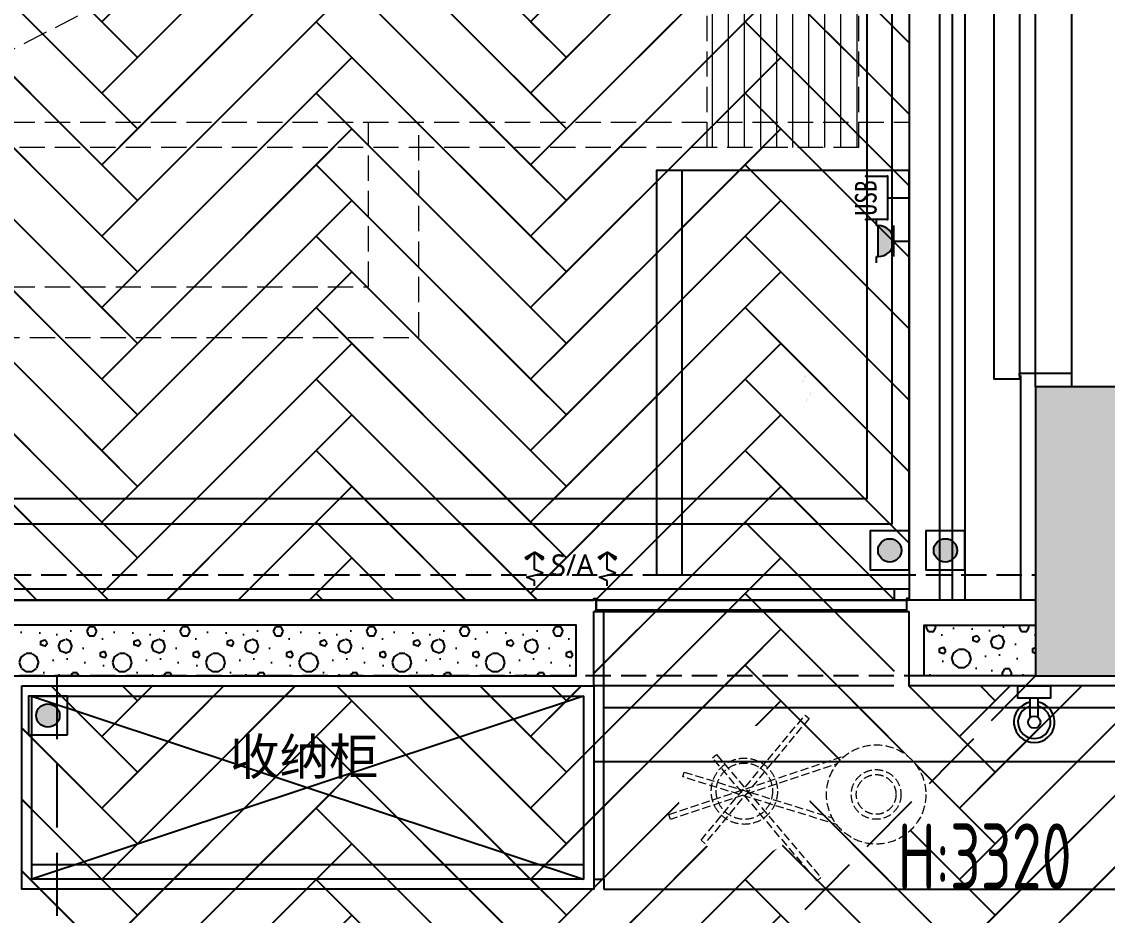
# Model space of a CAD drawing. Header units: millimetres. Extents: x -108767 to 78913, y -380878 to 1470.
# Drawn here: x -31053 to -28905, y -190364 to -188596 of the extents above; entities that cross this region are included whole.
import ezdxf
from ezdxf.enums import TextEntityAlignment as Align
from ezdxf.xclip import XClip

# ---------------------------------------------------------------- set-up
doc = ezdxf.new("R2010")
doc.units = ezdxf.units.MM
doc.header["$LTSCALE"] = 10
doc.header["$XCLIPFRAME"] = 0
doc.set_wipeout_variables(frame=1)
doc.linetypes.add('DASH', pattern=[0.35, 0.25, -0.1])
doc.layers.add('A-GLAZ-MULN', color=1, linetype='Continuous', lineweight=25)
for name, color, linetype in [('FF-FURN', 51, 'Continuous'), ('NW-01-wall(原有墙体)', 255, 'Continuous'), ('NW-01-windows(窗户)', 42, 'Continuous'), ('NW-01wall(新墙体)', 140, 'Continuous'), ('NW-01梁', 4, 'Continuous'), ('NW-02-fix(到顶家具)', 54, 'Continuous'), ('NW-02-fr(地面家具)', 74, 'Continuous'), ('NW-02-free(活动家具)', 241, 'Continuous'), ('NW-02-light(平面灯具)', 12, 'Continuous'), ('NW-02-玻璃隔断', 145, 'Continuous'), ('NW-02不到底不到顶家具', 54, 'Continuous'), ('NW-03-地面铺装', 8, 'Continuous'), ('NW-04-天花造型粗线', 163, 'Continuous'), ('NW-light(天花灯具)', 1, 'Continuous'), ('NW-完成面（用于平面）', 43, 'Continuous'), ('NW-强弱电插座', 223, 'Continuous'), ('NW-强电插座', 223, 'Continuous'), ('NW-暖通风口', 33, 'Continuous'), ('平面图', 7, 'Continuous')]:
    doc.layers.add(name, color=color, linetype=linetype)
doc.styles.add('_TCH_LABEL', font='COMPLEX', dxfattribs={"bigfont": 'GBCBIG'})
doc.styles.get("Standard").update_dxf_attribs({"font": ''})
doc.styles.add('TSSD_REIN', font='tssdeng.shx', dxfattribs={"width": 0.7, "bigfont": 'hztxt.shx'})
doc.styles.add('宋体', font='', dxfattribs={"width": 0.8})
doc.styles.add('黑体', font='', dxfattribs={"width": 0.8, "height": 3})
doc.styles.get('Standard').set_extended_font_data('SimSun')
doc.styles.get('宋体').set_extended_font_data('SimSun')
doc.styles.get('黑体').set_extended_font_data('Microsoft YaHei')
doc.linetypes.add('铝质LED灯条', pattern='A,12.7,-5.08,["AL.LED",宋体,S=2.54,R=0,X=-2.54,Y=-1.27],-10', length=27.78)

# ---------------------------------------------------------------- blocks, each defined once
blk = doc.blocks.new('df')
at = {"layer": 'NW-02-free(活动家具)', "linetype": 'DASH', "lineweight": 5, "ltscale": 20}
h = blk.add_hatch(dxfattribs=at)
h.set_pattern_fill('LINE', color=250, scale=10, angle=-90, style=0)
h.set_pattern_definition([(270, (-3e-11, 1070), (31.75, -7e-15), [])])
h.paths.add_polyline_path([(0, 750), (-300, 750), (-300, -1050), (0, -1050)])
at = {"layer": 'NW-02-free(活动家具)', "color": 8, "linetype": 'DASH', "lineweight": 5, "ltscale": 20}
blk.add_lwpolyline([(0, 750), (0, -1050), (-2050, -1050), (-2050, 750), (0, 750)], dxfattribs=at)
at = {"layer": 'NW-02-free(活动家具)', "color": 251, "linetype": 'DASH', "lineweight": 5, "ltscale": 20}
blk.add_lwpolyline([(-2050, 750), (-300, -150), (-2050, -1050)], dxfattribs=at)
at = {"layer": 'NW-02-free(活动家具)', "linetype": 'DASH', "lineweight": 5, "ltscale": 20}
blk.add_lwpolyline([(0, 750), (-300, 750), (-300, -1050)], dxfattribs=at)
blk = doc.blocks.new('TR')
at = {"linetype": 'DASH', "lineweight": 5, "ltscale": 20}
blk.add_wipeout([(-1194.1, 103.1), (-1194.9, 165.7), (-1187.9, 218.5), (-1182.1, 243.4), (-1157.2, 311), (-1122.6, 370.2), (-1084.5, 416.4), (-1024.8, 467.5), (-964.4, 502.3), (-918.7, 520.2), (-892.2, 527.8), (-843, 536.8), (-814.8, 539.1), (-771, 538.8), (-722, 532.7), (-653.5, 513.4), (-589.6, 482.4), (-538.2, 445.6), (-507.9, 417.4), (-467.9, 368.8), (-440, 322.5), (-419.7, 275.8), (-404.1, 221), (-397.4, 176.1), (-397.4, 103.8), (-412.6, 24.8), (-436.7, -36.6), (-487, -114.7), (-525.5, -155.3), (-586.2, -201.1), (-648.3, -232.2), (-702.8, -249.4), (-759.3, -258.7), (-832, -258.8), (-910.5, -243.6), (-978.8, -216.1), (-1027.7, -186.3), (-1089.6, -131.8), (-1121.1, -93.1), (-1154.6, -37.1), (-1174.7, 11.7), (-1184.8, 46.8), (-1192.1, 86)], dxfattribs=at).dxf.layer = 'NW-02-free(活动家具)'
at = {"layer": 'NW-02-free(活动家具)', "color": 8, "linetype": 'DASH', "lineweight": 5, "ltscale": 20}
for points in [[(-1034, -175.9), (-1057.7, -156.1), (-429.2, 599.1), (-405.5, 579.3)], [(-1241.8, -30.9), (-1251.9, -1.7), (-16.3, 410.3), (-6.2, 381.1)], [(-988.3, 341.6), (-965.1, 362), (-333.2, -381.6), (-356.4, -402)], [(-1168, 226), (-1159.1, 255.6), (-147.7, -57), (-156.6, -86.6)]]:
    blk.add_lwpolyline(points, close=True, dxfattribs=at)
at = {"layer": 'NW-02-free(活动家具)', "linetype": 'DASH', "lineweight": 5, "ltscale": 20}
blk.add_circle((-795.8, 139.6), 200, dxfattribs=at)
at = {"layer": 'NW-02-free(活动家具)', "color": 8, "linetype": 'DASH', "lineweight": 5, "ltscale": 20}
blk.add_circle((-795.8, 139.6), 170, dxfattribs=at)
at = {"linetype": 'DASH', "lineweight": 5, "ltscale": 20}
blk.add_wipeout([(0, 420), (32.8, 418.2), (56.7, 414.6), (86.6, 407.2), (130.5, 390.1), (165.5, 370.2), (194.8, 348.1), (221.4, 322.4), (228.8, 314), (251.5, 283.5), (269.6, 251.5), (284.4, 215.3), (293.9, 180.3), (299.1, 143.2), (300, 120), (297.8, 83.5), (291.1, 47.3), (280.8, 14.4), (267.2, -16.4), (248, -48.8), (230.7, -71.8), (207.2, -96.9), (168.9, -127.9), (133.8, -148.5), (101.8, -162.2), (61.6, -173.6), (26.8, -178.8), (0, -180), (-36.1, -177.8), (-78.4, -169.6), (-112.6, -158.1), (-149.5, -140.1), (-190.6, -111.6), (-218.3, -85.8), (-238.9, -61.4), (-260, -29.7), (-274.3, -1.5), (-283.9, 22.9), (-289.4, 41), (-296, 71.1), (-299.8, 109.2), (-298.8, 146.8), (-294.6, 176.7), (-288.8, 201.1), (-278.7, 231), (-263.8, 262.9), (-248.7, 287.7), (-228.1, 314.9), (-202.1, 341.7), (-165, 370.6), (-126.4, 392.1), (-81, 408.8), (-44.8, 416.6), (-12, 419.8)], dxfattribs=at).dxf.layer = 'NW-02-free(活动家具)'
at = {"layer": 'NW-02-free(活动家具)', "linetype": 'DASH', "lineweight": 5, "ltscale": 20}
blk.add_circle((0, 120), 300, dxfattribs=at)
at = {"layer": 'NW-02-free(活动家具)', "color": 8, "linetype": 'DASH', "lineweight": 5, "ltscale": 20}
for radius in [150, 120]:
    blk.add_circle((0, 120), radius, dxfattribs=at)
blk = doc.blocks.new('A$C14736404')
at = {"layer": 'A-GLAZ-MULN', "color": 1}
for p, q in [((52.2, 40.3), (20.2, 40.3)), ((52.2, 26.9), (20.2, 26.9))]:
    blk.add_line(p, q, dxfattribs=at)
blk.add_lwpolyline([(0, 6.7), (0, 60.5), (20.2, 60.5), (20.2, 6.7)], close=True, dxfattribs=at)
at = {"layer": 'A-GLAZ-MULN', "color": 8}
blk.add_circle((59.7, 33.6), 10.1, dxfattribs=at)
at = {"layer": 'A-GLAZ-MULN', "color": 1}
blk.add_arc((59.7, 33.6), 33.6, 191.537, 168.463, dxfattribs=at)
at = {"layer": 'A-GLAZ-MULN', "color": 8}
blk.add_arc((59.7, 33.6), 26.9, 194.4775, 165.5225, dxfattribs=at)
blk = doc.blocks.new('墙面安装电视插座')
for p, q in [((-50.1, 50), (-50.1, 100.1)), ((50.1, 100.1), (50.1, 50)), ((50.1, 50), (-50.1, 50)), ((0, 50.1), (0, 0))]:
    blk.add_line(p, q)
for p in [(-50.1, 100.1), (50.1, 100.1), (-50.1, 50), (50.1, 50), (0, 0)]:
    blk.add_point(p)
at = {"color": 8, "style": '宋体', "width": 0.8, "flags": 8}
blk.add_attdef('TV', text='', height=50, dxfattribs=at).set_placement((0, 100.1), align=Align.MIDDLE_CENTER)
at = {"style": '_TCH_LABEL', "flags": 9}
blk.add_attdef('A', (0, 0), '', height=0.002, dxfattribs=at)
blk = doc.blocks.new('*U262')
at = {"layer": 'NW-强电插座'}
ref = blk.add_blockref('墙面安装电视插座', (225.9, 1978.7), dxfattribs=dict(at, xscale=0.8587014373779767, yscale=0.8587014373779767, zscale=0.8587014373779767))
ref.add_attrib('TV', 'USB', dxfattribs={"layer": '0', "color": 8, "height": 42.94, "style": '宋体', "width": 0.8}).set_placement((225.9, 2064.7), align=Align.MIDDLE_CENTER)
blk = doc.blocks.new('_LINKPT1')
blk.add_line((0, 0), (0, 0))
blk = doc.blocks.new('单相二三极安全插座')
at = {"linetype": 'Continuous'}
for p, q in [((-33.3, 49.9), (-23.8, 49.9)), ((-23.8, 49.9), (-23.8, 47.5)), ((23.8, 49.9), (23.8, 47.5)), ((23.8, 49.9), (33.3, 49.9)), ((-23.8, 47.5), (23.8, 47.5)), ((23.8, 23.8), (-23.8, 23.8)), ((0, 23.8), (0, 0))]:
    blk.add_line(p, q, dxfattribs=at)
blk.add_arc((0, 47.5), 23.8, 180, 0, dxfattribs=at)
for points in [[(20.6, 35.7), (-20.6, 35.7), (23.8, 47.5), (-23.8, 47.5)], [(11.9, 27), (-11.9, 27), (20.6, 35.7), (-20.6, 35.7)], [(0, 23.8), (0, 23.8), (11.9, 27), (-11.9, 27)]]:
    blk.add_solid(points, dxfattribs=at)
at = {"linetype": 'Continuous', "xscale": 0.0950808586651788, "yscale": 0.0950808586651788, "zscale": 0.0950808586651788}
blk.add_blockref('_LINKPT1', (0, 0), dxfattribs=at)
blk = doc.blocks.new('*U260')
at = {"layer": 'NW-强电插座', "xscale": 1.2943, "yscale": 1.2943, "zscale": 1.2943}
blk.add_blockref('单相二三极安全插座', (225.9, 1978.7), dxfattribs=at)
blk = doc.blocks.new('*U61')
h = blk.add_hatch(color=256)
h.dxf.hatch_style = 1
edge = h.paths.add_edge_path()
edge.add_arc((0, 40), 30, 0, 360)
blk.add_lwpolyline([(-50, -10), (50, -10), (50, 90), (-50, 90)], close=True)
blk.add_circle((0, 40), 30)
blk = doc.blocks.new('*U264')
at = {"layer": 'NW-强电插座', "xscale": 0.7704166666280803, "yscale": 0.7704166666280803, "zscale": 0.7704166666280803}
blk.add_blockref('*U61', (225.9, 1986.4), dxfattribs=at)
blk = doc.blocks.new('GDSGGFDS')
at = {"layer": 'NW-03-地面铺装', "color": 250}
for points in [[(-30894.6, -188596.5), (-30470.4, -188172.2), (-30399.7, -188242.9), (-30823.9, -188667.2)], [(-30046.1, -188596.5), (-29621.9, -188172.2), (-29551.1, -188242.9), (-29975.4, -188667.2)], [(-31318.9, -188313.6), (-31248.2, -188242.9), (-30823.9, -188667.2), (-30894.6, -188737.9)], [(-30470.4, -188313.6), (-30399.7, -188242.9), (-29975.4, -188667.2), (-30046.1, -188737.9)], [(-29621.9, -188313.6), (-29551.1, -188242.9), (-29126.9, -188667.2), (-29197.6, -188737.9)], [(-30894.6, -188737.9), (-30470.4, -188313.6), (-30399.7, -188384.3), (-30823.9, -188808.6)], [(-30046.1, -188737.9), (-29621.9, -188313.6), (-29551.1, -188384.3), (-29975.4, -188808.6)], [(-31318.9, -188455), (-31248.2, -188384.3), (-30823.9, -188808.6), (-30894.6, -188879.3)], [(-30470.4, -188455), (-30399.7, -188384.3), (-29975.4, -188808.6), (-30046.1, -188879.3)], [(-29621.9, -188455), (-29551.1, -188384.3), (-29126.9, -188808.6), (-29197.6, -188879.3)], [(-30894.6, -188879.3), (-30470.4, -188455), (-30399.7, -188525.7), (-30823.9, -188950)], [(-30046.1, -188879.3), (-29621.9, -188455), (-29551.1, -188525.7), (-29975.4, -188950)], [(-31318.9, -188596.5), (-31248.2, -188525.7), (-30823.9, -188950), (-30894.6, -189020.7)], [(-30470.4, -188596.5), (-30399.7, -188525.7), (-29975.4, -188950), (-30046.1, -189020.7)], [(-29621.9, -188596.5), (-29551.1, -188525.7), (-29126.9, -188950), (-29197.6, -189020.7)], [(-30894.6, -189020.7), (-30470.4, -188596.5), (-30399.7, -188667.2), (-30823.9, -189091.4)], [(-30046.1, -189020.7), (-29621.9, -188596.5), (-29551.1, -188667.2), (-29975.4, -189091.4)], [(-31318.9, -188737.9), (-31248.2, -188667.2), (-30823.9, -189091.4), (-30894.6, -189162.1)], [(-30470.4, -188737.9), (-30399.7, -188667.2), (-29975.4, -189091.4), (-30046.1, -189162.1)], [(-29621.9, -188737.9), (-29551.1, -188667.2), (-29126.9, -189091.4), (-29197.6, -189162.1)], [(-30894.6, -189162.1), (-30470.4, -188737.9), (-30399.7, -188808.6), (-30823.9, -189232.8)], [(-30046.1, -189162.1), (-29621.9, -188737.9), (-29551.1, -188808.6), (-29975.4, -189232.8)], [(-31318.9, -188879.3), (-31248.2, -188808.6), (-30823.9, -189232.8), (-30894.6, -189303.6)], [(-30470.4, -188879.3), (-30399.7, -188808.6), (-29975.4, -189232.8), (-30046.1, -189303.6)], [(-29621.9, -188879.3), (-29551.1, -188808.6), (-29126.9, -189232.8), (-29197.6, -189303.6)], [(-30894.6, -189303.6), (-30470.4, -188879.3), (-30399.7, -188950), (-30823.9, -189374.3)], [(-30046.1, -189303.6), (-29621.9, -188879.3), (-29551.1, -188950), (-29975.4, -189374.3)], [(-31318.9, -189020.7), (-31248.2, -188950), (-30823.9, -189374.3), (-30894.6, -189445)], [(-30470.4, -189020.7), (-30399.7, -188950), (-29975.4, -189374.3), (-30046.1, -189445)], [(-29621.9, -189020.7), (-29551.1, -188950), (-29126.9, -189374.3), (-29197.6, -189445)], [(-30894.6, -189445), (-30470.4, -189020.7), (-30399.7, -189091.4), (-30823.9, -189515.7)], [(-30046.1, -189445), (-29621.9, -189020.7), (-29551.1, -189091.4), (-29975.4, -189515.7)], [(-31318.9, -189162.1), (-31248.2, -189091.4), (-30823.9, -189515.7), (-30894.6, -189586.4)], [(-30470.4, -189162.1), (-30399.7, -189091.4), (-29975.4, -189515.7), (-30046.1, -189586.4)], [(-29621.9, -189162.1), (-29551.1, -189091.4), (-29126.9, -189515.7), (-29197.6, -189586.4)], [(-30894.6, -189586.4), (-30470.4, -189162.1), (-30399.7, -189232.8), (-30823.9, -189657.1)], [(-30046.1, -189586.4), (-29621.9, -189162.1), (-29551.1, -189232.8), (-29975.4, -189657.1)], [(-31318.9, -189303.6), (-31248.2, -189232.8), (-30823.9, -189657.1), (-30894.6, -189727.8)], [(-30470.4, -189303.6), (-30399.7, -189232.8), (-29975.4, -189657.1), (-30046.1, -189727.8)], [(-29621.9, -189303.6), (-29551.1, -189232.8), (-29126.9, -189657.1), (-29197.6, -189727.8)], [(-30894.6, -189727.8), (-30470.4, -189303.6), (-30399.7, -189374.3), (-30823.9, -189798.5)], [(-30046.1, -189727.8), (-29621.9, -189303.6), (-29551.1, -189374.3), (-29975.4, -189798.5)], [(-31318.9, -189445), (-31248.2, -189374.3), (-30823.9, -189798.5), (-30894.6, -189869.2)], [(-30470.4, -189445), (-30399.7, -189374.3), (-29975.4, -189798.5), (-30046.1, -189869.2)], [(-29621.9, -189445), (-29551.1, -189374.3), (-29126.9, -189798.5), (-29197.6, -189869.2)], [(-30894.6, -189869.2), (-30470.4, -189445), (-30399.7, -189515.7), (-30823.9, -189940)], [(-30046.1, -189869.2), (-29621.9, -189445), (-29551.1, -189515.7), (-29975.4, -189940)], [(-31318.9, -189586.4), (-31248.2, -189515.7), (-30823.9, -189940), (-30894.6, -190010.7)], [(-30470.4, -189586.4), (-30399.7, -189515.7), (-29975.4, -189940), (-30046.1, -190010.7)], [(-29621.9, -189586.4), (-29551.1, -189515.7), (-29126.9, -189940), (-29197.6, -190010.7)], [(-30894.6, -190010.7), (-30470.4, -189586.4), (-30399.7, -189657.1), (-30823.9, -190081.4)], [(-30046.1, -190010.7), (-29621.9, -189586.4), (-29551.1, -189657.1), (-29975.4, -190081.4)], [(-29197.6, -190010.7), (-28773.3, -189586.4), (-28702.6, -189657.1), (-29126.9, -190081.4)], [(-31318.9, -189727.8), (-31248.2, -189657.1), (-30823.9, -190081.4), (-30894.6, -190152.1)], [(-30470.4, -189727.8), (-30399.7, -189657.1), (-29975.4, -190081.4), (-30046.1, -190152.1)], [(-29621.9, -189727.8), (-29551.1, -189657.1), (-29126.9, -190081.4), (-29197.6, -190152.1)], [(-30894.6, -190152.1), (-30470.4, -189727.8), (-30399.7, -189798.5), (-30823.9, -190222.8)], [(-30046.1, -190152.1), (-29621.9, -189727.8), (-29551.1, -189798.5), (-29975.4, -190222.8)], [(-29197.6, -190152.1), (-28773.3, -189727.8), (-28702.6, -189798.5), (-29126.9, -190222.8)], [(-31318.9, -189869.2), (-31248.2, -189798.5), (-30823.9, -190222.8), (-30894.6, -190293.5)], [(-30470.4, -189869.2), (-30399.7, -189798.5), (-29975.4, -190222.8), (-30046.1, -190293.5)], [(-29621.9, -189869.2), (-29551.1, -189798.5), (-29126.9, -190222.8), (-29197.6, -190293.5)], [(-30894.6, -190293.5), (-30470.4, -189869.2), (-30399.7, -189940), (-30823.9, -190364.2)], [(-30046.1, -190293.5), (-29621.9, -189869.2), (-29551.1, -189940), (-29975.4, -190364.2)], [(-29197.6, -190293.5), (-28773.3, -189869.2), (-28702.6, -189940), (-29126.9, -190364.2)], [(-31318.9, -190010.7), (-31248.2, -189940), (-30823.9, -190364.2), (-30894.6, -190434.9)], [(-30470.4, -190010.7), (-30399.7, -189940), (-29975.4, -190364.2), (-30046.1, -190434.9)], [(-29621.9, -190010.7), (-29551.1, -189940), (-29126.9, -190364.2), (-29197.6, -190434.9)], [(-30894.6, -190434.9), (-30470.4, -190010.7), (-30399.7, -190081.4), (-30823.9, -190505.6)], [(-30046.1, -190434.9), (-29621.9, -190010.7), (-29551.1, -190081.4), (-29975.4, -190505.6)], [(-29197.6, -190434.9), (-28773.3, -190010.7), (-28702.6, -190081.4), (-29126.9, -190505.6)], [(-31318.9, -190152.1), (-31248.2, -190081.4), (-30823.9, -190505.6), (-30894.6, -190576.4)], [(-30470.4, -190152.1), (-30399.7, -190081.4), (-29975.4, -190505.6), (-30046.1, -190576.4)], [(-29621.9, -190152.1), (-29551.1, -190081.4), (-29126.9, -190505.6), (-29197.6, -190576.4)], [(-30894.6, -190576.4), (-30470.4, -190152.1), (-30399.7, -190222.8), (-30823.9, -190647.1)], [(-30046.1, -190576.4), (-29621.9, -190152.1), (-29551.1, -190222.8), (-29975.4, -190647.1)], [(-29197.6, -190576.4), (-28773.3, -190152.1), (-28702.6, -190222.8), (-29126.9, -190647.1)], [(-30470.4, -190293.5), (-30399.7, -190222.8), (-29975.4, -190647.1), (-30046.1, -190717.8)], [(-29621.9, -190293.5), (-29551.1, -190222.8), (-29126.9, -190647.1), (-29197.6, -190717.8)], [(-30894.6, -190717.8), (-30470.4, -190293.5), (-30399.7, -190364.2), (-30823.9, -190788.5)], [(-30046.1, -190717.8), (-29621.9, -190293.5), (-29551.1, -190364.2), (-29975.4, -190788.5)]]:
    blk.add_lwpolyline(points, close=True, dxfattribs=at)

msp = doc.modelspace()

# ---------------------------------------------------------------- hatches: boundary and pattern name
at = {"layer": 'NW-暖通风口'}
for points in [[(-30038.3, -189645.7), (-30053.5, -189660.9), (-30056.9, -189656.3)], [(-30038.3, -189645.7), (-30023.2, -189660.9), (-30019.8, -189656.3)], [(-29894.8, -189645.7), (-29909.9, -189660.9), (-29913.3, -189656.3)], [(-29894.8, -189645.7), (-29879.7, -189660.9), (-29876.3, -189656.3)]]:
    msp.add_hatch(color=256, dxfattribs=at).paths.add_polyline_path(points)
at = {"layer": '平面图'}
h = msp.add_hatch(dxfattribs=at)
h.set_pattern_fill('14砌块砖隔墙', color=250, scale=184.459189, style=0, pattern_type=2)
h.set_pattern_definition([(0, (54.42, -95.16), (92.2296, 184.45919), [0, -184.45919]), (0, (-53.5, -120.06), (92.2296, 184.45919), [0, -184.45919]), (0, (6.46, -121.9), (92.2296, 184.45919), [0, -184.45919]), (0, (71.94, -67.49), (92.2296, 184.45919), [0, -184.45919]), (0, (-4.61, -131.13), (92.2296, 184.45919), [0, -184.45919]), (0, (90.39, 48.72), (92.2296, 184.45919), [0, -184.45919]), (0, (34.12, 33.97), (92.2296, 184.45919), [0, -184.45919]), (0, (63.64, 10.9), (92.2296, 184.45919), [0, -184.45919]), (0, (-86.7, 7.22), (92.2296, 184.45919), [0, -184.45919]), (0, (3.69, -1.08), (92.2296, 184.45919), [0, -184.45919]), (0, (-31.36, -48.12), (92.2296, 184.45919), [0, -184.45919]), (0, (-29.51, -117.29), (92.2296, 184.45919), [0, -184.45919]), (0, (39.66, -124.67), (92.2296, 184.45919), [0, -184.45919]), (0, (90.39, -43.5), (92.2296, 184.45919), [0, -184.45919]), (0, (-82.08, -72.1), (92.2296, 184.45919), [0, -184.45919]), (0, (-66.4, -40.74), (92.2296, 184.45919), [0, -184.45919]), (0, (5.53, -53.65), (92.2296, 184.45919), [0, -184.45919]), (0, (-20.29, -80.4), (92.2296, 184.45919), [0, -184.45919]), (0, (-35.05, -19.53), (92.2296, 184.45919), [0, -184.45919]), (0, (-11.99, 49.64), (92.2296, 184.45919), [0, -184.45919]), (0, (-74.7, -110.83), (92.2296, 184.45919), [0, -184.45919]), (0, (26.75, 11.83), (92.2296, 184.45919), [0, -184.45919]), (0, (-59.03, 14.6), (92.2296, 184.45919), [0, -184.45919]), (0, (-73.78, 38.58), (92.2296, 184.45919), [0, -184.45919]), (130.601294, (79.054, -9.031), (-461.1479683, 553.37757044), [8.09824, -3393.1611]), (18.434949, (65.878, -5.517), (461.1479726, 184.4591883), [8.33302, -1158.28932]), (90, (65.88, -13.42), (92.229595, 184.45919), [7.9054, -361.01297]), (161.565051, (73.784, -16.058), (-461.1479766, 184.459176), [8.33302, -1158.28932]), (53.130102, (73.784, -16.058), (92.229595, 184.459189), [8.78377, -913.51216]), (135, (80.81, -110.044), (-92.229606, 184.459177), [7.45328, -514.2761]), (45, (70.27, -110.044), (92.229594, 184.459189), [7.45328, -514.2761]), (135, (75.54, -115.314), (-92.229606, 184.459177), [7.45328, -514.2761]), (45, (75.54, -115.314), (92.229594, 184.459189), [7.45328, -514.2761]), (116.56505, (-7.9, 13.8), (-1e-05, 368.91837), [9.82055, -196.41107]), (180, (-12.3, 22.6), (-92.2296, 184.45919), [10.54053, -173.91866]), (63.43495, (-27.23, 13.8), (1e-07, 368.91838), [9.82055, -196.41107]), (116.56505, (-22.84, 5.02), (-1e-05, 368.91837), [9.82055, -196.41107]), (0, (-22.84, 5.02), (92.2296, 184.45919), [10.54053, -173.91866]), (63.43495, (-12.3, 5.02), (1e-07, 368.91838), [9.82055, -196.41107]), (107.102728, (61.4864, -48.5576), (-276.6887736, 922.29594868), [11.94722, -5005.8852]), (143.972626, (57.973, -37.139), (-1752.362276, 1291.2143235), [11.94722, -2496.96889]), (180, (48.31, -30.11), (-92.2296, 184.45919), [11.4189, -173.04028]), (36.027373, (27.23, -37.139), (1752.3622853, 1291.2143111), [11.94722, -2496.96889]), (71.565051, (23.716, -47.68), (276.6887854, 922.2959447), [11.11069, -1155.51165]), (107.102728, (27.23, -59.098), (-276.6887736, 922.29594868), [11.94722, -5005.8852]), (143.972626, (36.892, -66.125), (-1752.362276, 1291.2143235), [11.94722, -2496.96889]), (0, (36.9, -66.13), (92.2296, 184.45919), [11.4189, -173.04028]), (36.027373, (48.311, -66.125), (1752.3622853, 1291.2143111), [11.94722, -2496.96889]), (71.565051, (57.973, -59.098), (276.6887854, 922.2959447), [11.11069, -1155.51165]), (150.255118, (63.243, 37.523), (-276.6887842, 184.4591867), [7.0817, -1480.07582]), (90, (57.09, 34.01), (92.229595, 184.45919), [7.02702, -361.89135]), (29.744881, (57.095, 34.01), (276.6887837, 184.4591882), [7.0817, -1480.07582]), (116.56505, (20.2, -93.35), (-1e-05, 368.91837), [9.82055, -196.41107]), (168.690067, (15.81, -84.571), (-830.0663521, 184.4591846), [8.95772, -1872.16411]), (41.185925, (0, -88.963), (2305.7398558, 2029.05106764), [9.33728, -3912.31871]), (90, (0, -97.75), (92.229595, 184.45919), [8.78377, -360.1346]), (138.814074, (7.027, -103.895), (-2305.7398288, 2029.0510983), [9.33728, -3912.31871]), (16.699244, (7.027, -103.895), (3043.57661373, 922.29594078), [9.17053, -3842.45037]), (60.945396, (15.811, -101.26), (92.22959487, 184.45918847), [9.04345, -3789.20364]), (109.983106, (-57.0945, -16.058), (-461.14797504, 1291.2143218), [10.28114, -4307.79774]), (155.556045, (-60.608, -6.3955), (-1198.98473437, 553.3775561), [10.61347, -4447.04414]), (24.4439547, (-79.932, -6.3955), (1198.9847304, 553.37756493), [10.61347, -4447.04414]), (70.0168934, (-83.446, -16.058), (461.1479747, 1291.214322), [10.28114, -4307.79774]), (109.983106, (-79.932, -25.72), (-461.14797504, 1291.2143218), [10.28114, -4307.79774]), (160.016893, (-70.27, -29.233), (-461.1479749, 184.4591814), [10.28114, -2148.75827]), (19.9831065, (-70.27, -29.233), (461.147972, 184.4591895), [10.28114, -2148.75827]), (70.0168934, (-60.608, -25.72), (461.1479747, 1291.214322), [10.28114, -4307.79774]), (122.005383, (11.419, -32.747), (-92.2296072, 184.4591801), [8.2866, -1731.89791]), (18.434949, (-0.878, -28.355), (461.1479726, 184.4591883), [8.33302, -1158.28932]), (90, (-0.88, -36.26), (92.229595, 184.45919), [7.9054, -361.01297]), (161.565051, (7.027, -38.895), (-461.1479766, 184.459176), [8.33302, -1158.28932]), (54.462322, (7.027, -38.895), (645.6071612, 922.2959445), [7.55608, -3165.99978]), (116.56505, (-42.16, -77.54), (-1e-05, 368.91837), [9.82055, -196.41107]), (180, (-46.55, -68.76), (-92.2296, 184.45919), [9.66215, -174.79703]), (59.036243, (-61.486, -77.544), (92.2295948, 184.4591881), [10.24355, -2140.9016]), (120.963756, (-56.216, -86.328), (-92.2296071, 184.4591806), [10.24355, -2140.9016]), (0, (-56.22, -86.33), (92.2296, 184.45919), [9.66215, -174.79703]), (63.43495, (-46.55, -86.33), (1e-07, 368.91838), [9.82055, -196.41107])])
h.paths.add_polyline_path([(-29047.3, -189790.5), (-29267.3, -189790.5), (-29267.3, -189890.5), (-29047.3, -189890.5)])

# ---------------------------------------------------------------- linework, layer by layer
at = {"layer": 'NW-01-wall(原有墙体)'}
for p, q in [((-29047.3, -189491.5), (-29047.3, -189890.5)), ((-29047.3, -189890.5), (-26929.3, -189890.5))]:
    msp.add_line(p, q, dxfattribs=at)
msp.add_lwpolyline([(-26709.3, -189681.5), (-28827.3, -189681.5), (-28827.3, -189318.5), (-29047.3, -189318.5), (-29047.3, -189890.5)], dxfattribs=at)
at = {"layer": 'NW-01-windows(窗户)'}
msp.add_line((-28976.1, -188574.5), (-28976.1, -189318.5), dxfattribs=at)
msp.add_lwpolyline([(-29047.3, -188574.5), (-28827.3, -188574.5), (-28827.3, -189318.5), (-29047.3, -189318.5)], close=True, dxfattribs=at)
at = {"layer": 'NW-01wall(新墙体)'}
msp.add_lwpolyline([(-29047.3, -189890.5), (-29267.3, -189890.5), (-29267.3, -189790.5), (-29047.3, -189790.5)], close=True, dxfattribs=at)
at = {"layer": 'NW-02-free(活动家具)', "linetype": 'DASH', "lineweight": 5, "ltscale": 20}
for points in [[(-32367.1, -185841.3), (-32367.1, -189221), (-30267.1, -189221), (-30267.1, -188795.1)], [(-29297.3, -188795.1), (-29297.3, -186795.1), (-31497.3, -186795.1), (-31497.3, -188795.1), (-29297.3, -188795.1)]]:
    msp.add_lwpolyline(points, dxfattribs=at)
at = {"layer": 'NW-02-free(活动家具)', "color": 8, "linetype": 'DASH', "lineweight": 5, "ltscale": 20}
msp.add_lwpolyline([(-32267.1, -185898.7), (-32267.1, -189121), (-30367.1, -189121), (-30367.1, -188795.1)], dxfattribs=at)
at = {"layer": 'NW-02-light(平面灯具)', "linetype": '铝质LED灯条'}
for p, q in [((-29212.3, -184285.5), (-29212.3, -189740.5)), ((-29747.3, -188890.5), (-29747.3, -189690.5)), ((-28792.3, -189954.1), (-29901.3, -189954.1))]:
    msp.add_line(p, q, dxfattribs=at)
at = {"layer": 'NW-02不到底不到顶家具', "color": 8}
msp.add_line((-29901.3, -190292.5), (-29901.3, -189763.5), dxfattribs=at)
at = {"layer": 'NW-02不到底不到顶家具'}
msp.add_line((-29901.3, -190312.5), (-28792.3, -190312.5), dxfattribs=at)
msp.add_lwpolyline([(-29297.3, -189680.7), (-29297.3, -188890.5), (-29797.3, -188890.5), (-29797.3, -189690.5), (-29297.3, -189690.5)], dxfattribs=at)
at = {"layer": 'NW-02不到底不到顶家具', "color": 250, "const_width": 0.162}
msp.add_lwpolyline([(-29491.4, -189329.8), (-29500.8, -189348), (-29500.8, -189292.8), (-29509.8, -189312.2)], dxfattribs=at)
at = {"layer": 'NW-04-天花造型粗线'}
for points in [[(-33104.3, -184435.5), (-29331.3, -184435.5), (-29331.3, -189590.5), (-33104.3, -189590.5)], [(-33054.3, -184485.5), (-29381.3, -184485.5), (-29381.3, -189540.5), (-33054.3, -189540.5)]]:
    msp.add_lwpolyline(points, close=True, dxfattribs=at)
at = {"layer": 'NW-完成面（用于平面）', "color": 161}
msp.add_line((-29297.3, -184285.5), (-29297.3, -189740.5), dxfattribs=at)
at = {"layer": 'NW-完成面（用于平面）', "color": 32}
for p, q in [((-29237.3, -184285.5), (-29237.3, -189740.5)), ((-29187.3, -184285.5), (-29187.3, -189740.5))]:
    msp.add_line(p, q, dxfattribs=at)
at = {"layer": 'NW-完成面（用于平面）'}
for p, q in [((-29297.3, -189910.5), (-29297.3, -189763.5)), ((-28772.3, -189910.5), (-29297.3, -189910.5))]:
    msp.add_line(p, q, dxfattribs=at)
msp.add_lwpolyline([(-29079.3, -189303.5), (-29129.3, -189303.5), (-29129.3, -188563.5), (-29079.3, -188563.5)], close=True, dxfattribs=at)
at = {"layer": 'NW-完成面（用于平面）', "color": 32}
msp.add_lwpolyline([(-29077.3, -189296.5), (-29079.3, -189296.5), (-29079.3, -189291.5), (-28976.1, -189291.5)], dxfattribs=at)
at = {"layer": 'NW-完成面（用于平面）'}
for points in [[(-29077.3, -189296.5), (-29077.3, -189740.5)], [(-29297.3, -189740.5), (-29297.3, -189737.5), (-29302.3, -189737.5), (-29302.3, -189763.5), (-29297.3, -189763.5)], [(-29047.3, -189740.5), (-29297.3, -189740.5)]]:
    msp.add_lwpolyline(points, dxfattribs=at)
at = {"layer": 'NW-暖通风口'}
for p, q in [((-30056.9, -189656.3, 0), (-30038.3, -189645.7, 0)), ((-30053.5, -189660.9, 0), (-30056.9, -189656.3, 0)), ((-30038.3, -189645.7, 0), (-30053.5, -189660.9, 0)), ((-30038.3, -189680.4, 0), (-30038.3, -189645.7, 0)), ((-30038.3, -189645.7, 0), (-30023.2, -189660.9, 0)), ((-30019.8, -189656.3, 0), (-30038.3, -189645.7, 0)), ((-30023.2, -189660.9, 0), (-30019.8, -189656.3, 0)), ((-29913.3, -189656.3), (-29894.8, -189645.7)), ((-29894.8, -189645.7), (-29909.9, -189660.9)), ((-29894.8, -189680.4), (-29894.8, -189645.7)), ((-29894.8, -189645.7), (-29879.7, -189660.9)), ((-29876.3, -189656.3), (-29894.8, -189645.7)), ((-29879.7, -189660.9), (-29876.3, -189656.3)), ((-30021.1, -189687.7, 0), (-30038.3, -189680.4, 0)), ((-29877.5, -189687.7), (-29894.8, -189680.4)), ((-30054.4, -189695, 0), (-30021.1, -189687.7, 0)), ((-30038.3, -189702.3, 0), (-30054.4, -189695, 0)), ((-30038.3, -189712.2, 0), (-30038.3, -189702.3, 0)), ((-29910.9, -189695), (-29877.5, -189687.7)), ((-29894.8, -189702.3), (-29910.9, -189695)), ((-29894.8, -189712.2), (-29894.8, -189702.3)), ((-29297.3, -189719), (-33304.3, -189719)), ((-29326.7, -189719), (-29326.7, -189740.5))]:
    msp.add_line(p, q, dxfattribs=at)

# ---------------------------------------------------------------- block references
at = {"layer": 'NW-02-free(活动家具)', "color": 8, "linetype": 'DASH', "lineweight": 5, "ltscale": 20}
msp.add_blockref('df', (-29397.3, -187795.1), dxfattribs=at)
at = {"layer": 'NW-03-地面铺装'}
ref = msp.add_blockref('GDSGGFDS', (0, 0), dxfattribs=at)
XClip(ref).set_block_clipping_path([(-32054.2528974363, -190312.4724403678), (-32051.2528974391, -191452.4724403794), (-31006.7196699437, -191452.4724403794), (-31006.7196699504, -191442.4724403689), (-30971.7196708461, -191442.4724407299), (-30971.7196708461, -191432.4724403736), (-30956.7196707429, -191432.4724403736), (-30956.7196707429, -191452.4724403794), (-29921.2528974393, -191452.4724403794), (-29921.2528974393, -191713.4724403793), (-30521.2528974393, -191713.4724403793), (-30521.2528974393, -192483.4724403797), (-30371.2528974395, -192483.4724403797), (-30371.2528974395, -193021.4724403799), (-29921.2528974393, -193021.4724403799), (-29921.2528974393, -193538.4724403797), (-28892.2528973914, -193538.4724403797), (-28892.2528973914, -192630.9724403794), (-28853.2528974393, -192630.9724403794), (-28853.2528974393, -192610.9724403794), (-28892.2528973914, -192610.9724403794), (-28892.2528973914, -192560.9724403794), (-28853.2528974393, -192560.9724403794), (-28853.2528974393, -191703.4724403797), (-28773.3258569759, -191707.7228517465), (-28772.2528974393, -191296.4724403797), (-28775.2528974393, -191296.4724403797), (-28775.2528974393, -191286.4724403797), (-28534.0582369719, -191286.4724403797), (-28534.0582369719, -190440.4724403794), (-28775.2528974393, -190440.4724403794), (-28775.2528974393, -190430.4724403794), (-28772.2528974393, -190430.4724403794), (-28772.2528974393, -189910.4724403794), (-29327.2528974393, -189910.4724403794), (-29327.2528974393, -189763.4724403794), (-29332.2528974393, -189763.4724403794), (-29332.2528974393, -189737.4724403794), (-29327.2528974393, -189737.4724403794), (-29327.2528974393, -189740.4724403794), (-29297.2528974393, -189740.4724403794), (-29297.2528974393, -184285.4724403794), (-33304.2528974392, -184285.4724403794), (-33304.2528974392, -184972.4724403794), (-33324.2528974392, -184972.4724403794), (-33324.2528974392, -185782.4724403794), (-33304.2528974392, -185782.4724403794), (-33304.2528974392, -186362.4724403794), (-33324.2528974392, -186362.4724403794), (-33324.2528974392, -189257.4724403794), (-33304.2528974392, -189257.4724403794), (-33304.2528974392, -189740.4724403794), (-33054.2528974506, -189740.4724403794), (-33054.2528974506, -190112.4724403925), (-33064.1757693088, -190112.4724403925), (-33064.1757693088, -190182.4724403925), (-33054.2528974506, -190182.4724403925), (-32054.2528974363, -190182.4724403925)])
at = {"layer": 'NW-light(天花灯具)', "color": 1, "linetype": 'DASH', "ltscale": 15, "xscale": 1.2, "yscale": 1.2, "zscale": 1.2, "rotation": 270}
msp.add_blockref('A$C14736404', (-29090.1, -189910.5), dxfattribs=at)
at = {"layer": 'NW-强弱电插座'}
for name, p, xscale, yscale, zscale, rotation in [('*U262', (-27321.6, -189170.6), 0.9984580498866206, 0.9984580498866206, 0.9984580498866206, 89.99999999999962), ('*U260', (-27321.6, -189256), 0.9984580498866206, 0.9984580498866206, 0.9984580498866206, 89.99999999999962), ('*U264', (-27321.6, -189867.8), 0.9984580498866216, 0.9984580498866216, 0.9984580498866216, 89.99999999999999), ('*U264', (-27211.6, -189867.8), 0.9984580498866216, 0.9984580498866216, 0.9984580498866216, 89.99999999999999)]:
    msp.add_blockref(name, p, dxfattribs=dict(at, xscale=xscale, yscale=yscale, zscale=zscale, rotation=rotation))

# ---------------------------------------------------------------- texts
at = {"layer": 'NW-暖通风口', "color": 40, "style": '黑体'}
msp.add_attdef('S/A', text='', height=42, dxfattribs=at).set_placement((-29963.6, -189671.3), align=Align.MIDDLE)

# ---------------------------------------------------------------- next in the draw order: wipeouts: each hides what was drawn before it
at = {"color": 250}
msp.add_wipeout([(-32054.3, -190312.5), (-31123.2, -190312.5), (-31123.2, -190322.5), (-31088.2, -190322.5), (-31088.2, -190332.5), (-31073.2, -190332.5), (-31073.2, -190312.5), (-31053.2, -190312.5), (-31053.2, -189910.5), (-29921.3, -189910.5), (-29921.3, -189763.5), (-29916.3, -189763.5), (-29916.3, -189737.5), (-29921.3, -189737.5), (-29921.3, -189740.5), (-31217.8, -189740.5), (-31217.1, -190112.5), (-32034.3, -190112.5), (-32034.3, -189750.5), (-32044.3, -189750.5), (-32044.3, -189740.5), (-32054.3, -189740.5), (-32054.3, -190112.5), (-32057.3, -190112.5), (-32057.3, -190117.5)], dxfattribs=at).dxf.layer = 'NW-03-地面铺装'

# ---------------------------------------------------------------- next in the draw order: hatches: boundary and pattern name
at = {"layer": 'NW-01-wall(原有墙体)'}
h = msp.add_hatch(color=250, dxfattribs=at)
h.dxf.hatch_style = 1
h.paths.add_polyline_path([(-26709.3, -189681.5), (-28827.3, -189681.5), (-28827.3, -189318.5), (-29047.3, -189318.5), (-29047.3, -189890.5), (-26929.3, -189890.5), (-26929.3, -193568.5), (-36119.3, -193568.5), (-36119.3, -192912.5), (-36359.3, -192912.5), (-36359.3, -193788.5), (-26709.3, -193788.5)])
at = {"layer": '平面图'}
h = msp.add_hatch(dxfattribs=at)
h.set_pattern_fill('14砌块砖隔墙', color=250, scale=184.459189, style=0, pattern_type=2)
h.set_pattern_definition([(0, (54.42, -103.16), (92.2296, 184.45919), [0, -184.45919]), (0, (-53.5, -128.06), (92.2296, 184.45919), [0, -184.45919]), (0, (6.46, -129.9), (92.2296, 184.45919), [0, -184.45919]), (0, (71.94, -75.49), (92.2296, 184.45919), [0, -184.45919]), (0, (-4.61, -139.13), (92.2296, 184.45919), [0, -184.45919]), (0, (90.39, 40.72), (92.2296, 184.45919), [0, -184.45919]), (0, (34.12, 25.97), (92.2296, 184.45919), [0, -184.45919]), (0, (63.64, 2.9), (92.2296, 184.45919), [0, -184.45919]), (0, (-86.7, -0.78), (92.2296, 184.45919), [0, -184.45919]), (0, (3.69, -9.08), (92.2296, 184.45919), [0, -184.45919]), (0, (-31.36, -56.12), (92.2296, 184.45919), [0, -184.45919]), (0, (-29.51, -125.29), (92.2296, 184.45919), [0, -184.45919]), (0, (39.66, -132.67), (92.2296, 184.45919), [0, -184.45919]), (0, (90.39, -51.5), (92.2296, 184.45919), [0, -184.45919]), (0, (-82.08, -80.1), (92.2296, 184.45919), [0, -184.45919]), (0, (-66.4, -48.74), (92.2296, 184.45919), [0, -184.45919]), (0, (5.53, -61.65), (92.2296, 184.45919), [0, -184.45919]), (0, (-20.29, -88.4), (92.2296, 184.45919), [0, -184.45919]), (0, (-35.05, -27.53), (92.2296, 184.45919), [0, -184.45919]), (0, (-11.99, 41.64), (92.2296, 184.45919), [0, -184.45919]), (0, (-74.7, -118.83), (92.2296, 184.45919), [0, -184.45919]), (0, (26.75, 3.83), (92.2296, 184.45919), [0, -184.45919]), (0, (-59.03, 6.6), (92.2296, 184.45919), [0, -184.45919]), (0, (-73.78, 30.58), (92.2296, 184.45919), [0, -184.45919]), (130.601294, (79.054, -17.031), (-461.1479683, 553.37757044), [8.09824, -3393.1611]), (18.434949, (65.878, -13.517), (461.1479726, 184.4591883), [8.33302, -1158.28932]), (90, (65.88, -21.42), (92.229595, 184.45919), [7.9054, -361.01297]), (161.565051, (73.784, -24.058), (-461.1479766, 184.459176), [8.33302, -1158.28932]), (53.130102, (73.784, -24.058), (92.229595, 184.459189), [8.78377, -913.51216]), (135, (80.81, -118.044), (-92.229606, 184.459177), [7.45328, -514.2761]), (45, (70.27, -118.044), (92.229594, 184.459189), [7.45328, -514.2761]), (135, (75.54, -123.314), (-92.229606, 184.459177), [7.45328, -514.2761]), (45, (75.54, -123.314), (92.229594, 184.459189), [7.45328, -514.2761]), (116.56505, (-7.9, 5.8), (-1e-05, 368.91837), [9.82055, -196.41107]), (180, (-12.3, 14.6), (-92.2296, 184.45919), [10.54053, -173.91866]), (63.43495, (-27.23, 5.8), (1e-07, 368.91838), [9.82055, -196.41107]), (116.56505, (-22.84, -2.98), (-1e-05, 368.91837), [9.82055, -196.41107]), (0, (-22.84, -2.98), (92.2296, 184.45919), [10.54053, -173.91866]), (63.43495, (-12.3, -2.98), (1e-07, 368.91838), [9.82055, -196.41107]), (107.102728, (61.4864, -56.5576), (-276.6887736, 922.29594868), [11.94722, -5005.8852]), (143.972626, (57.973, -45.139), (-1752.362276, 1291.2143235), [11.94722, -2496.96889]), (180, (48.31, -38.11), (-92.2296, 184.45919), [11.4189, -173.04028]), (36.027373, (27.23, -45.139), (1752.3622853, 1291.2143111), [11.94722, -2496.96889]), (71.565051, (23.716, -55.68), (276.6887854, 922.2959447), [11.11069, -1155.51165]), (107.102728, (27.23, -67.098), (-276.6887736, 922.29594868), [11.94722, -5005.8852]), (143.972626, (36.892, -74.125), (-1752.362276, 1291.2143235), [11.94722, -2496.96889]), (0, (36.9, -74.13), (92.2296, 184.45919), [11.4189, -173.04028]), (36.027373, (48.311, -74.125), (1752.3622853, 1291.2143111), [11.94722, -2496.96889]), (71.565051, (57.973, -67.098), (276.6887854, 922.2959447), [11.11069, -1155.51165]), (150.255118, (63.243, 29.523), (-276.6887842, 184.4591867), [7.0817, -1480.07582]), (90, (57.09, 26.01), (92.229595, 184.45919), [7.02702, -361.89135]), (29.744881, (57.095, 26.01), (276.6887837, 184.4591882), [7.0817, -1480.07582]), (116.56505, (20.2, -101.35), (-1e-05, 368.91837), [9.82055, -196.41107]), (168.690067, (15.81, -92.571), (-830.0663521, 184.4591846), [8.95772, -1872.16411]), (41.185925, (0, -96.963), (2305.7398558, 2029.05106764), [9.33728, -3912.31871]), (90, (0, -105.75), (92.229595, 184.45919), [8.78377, -360.1346]), (138.814074, (7.027, -111.895), (-2305.7398288, 2029.0510983), [9.33728, -3912.31871]), (16.699244, (7.027, -111.895), (3043.57661373, 922.29594078), [9.17053, -3842.45037]), (60.945396, (15.811, -109.26), (92.22959487, 184.45918847), [9.04345, -3789.20364]), (109.983106, (-57.0945, -24.058), (-461.14797504, 1291.2143218), [10.28114, -4307.79774]), (155.556045, (-60.608, -14.3955), (-1198.98473437, 553.3775561), [10.61347, -4447.04414]), (24.4439547, (-79.932, -14.3955), (1198.9847304, 553.37756493), [10.61347, -4447.04414]), (70.0168934, (-83.446, -24.058), (461.1479747, 1291.214322), [10.28114, -4307.79774]), (109.983106, (-79.932, -33.72), (-461.14797504, 1291.2143218), [10.28114, -4307.79774]), (160.016893, (-70.27, -37.233), (-461.1479749, 184.4591814), [10.28114, -2148.75827]), (19.9831065, (-70.27, -37.233), (461.147972, 184.4591895), [10.28114, -2148.75827]), (70.0168934, (-60.608, -33.72), (461.1479747, 1291.214322), [10.28114, -4307.79774]), (122.005383, (11.419, -40.747), (-92.2296072, 184.4591801), [8.2866, -1731.89791]), (18.434949, (-0.878, -36.355), (461.1479726, 184.4591883), [8.33302, -1158.28932]), (90, (-0.88, -44.26), (92.229595, 184.45919), [7.9054, -361.01297]), (161.565051, (7.027, -46.895), (-461.1479766, 184.459176), [8.33302, -1158.28932]), (54.462322, (7.027, -46.895), (645.6071612, 922.2959445), [7.55608, -3165.99978]), (116.56505, (-42.16, -85.54), (-1e-05, 368.91837), [9.82055, -196.41107]), (180, (-46.55, -76.76), (-92.2296, 184.45919), [9.66215, -174.79703]), (59.036243, (-61.486, -85.544), (92.2295948, 184.4591881), [10.24355, -2140.9016]), (120.963756, (-56.216, -94.328), (-92.2296071, 184.4591806), [10.24355, -2140.9016]), (0, (-56.22, -94.33), (92.2296, 184.45919), [9.66215, -174.79703]), (63.43495, (-46.55, -94.33), (1e-07, 368.91838), [9.82055, -196.41107])])
h.paths.add_polyline_path([(-29951.3, -189790.5), (-31197.8, -189790.5), (-31197.8, -190182.5), (-31097.8, -190182.5), (-31097.8, -189890.5), (-30646.1, -189890.5), (-29951.3, -189890.5)])

# ---------------------------------------------------------------- next in the draw order: linework, layer by layer
at = {"layer": 'NW-01wall(新墙体)'}
msp.add_lwpolyline([(-31097.8, -189890.5), (-29956.3, -189890.5), (-29956.3, -189790.5), (-31197.8, -189790.5), (-31197.8, -190182.5)], dxfattribs=at)
at = {"layer": 'NW-01梁', "linetype": 'DASH', "ltscale": 20}
msp.add_lwpolyline([(-33324.3, -189690.5), (-29047.3, -189690.5), (-29047.3, -189890.5), (-33324.3, -189890.5)], close=True, dxfattribs=at)
at = {"layer": 'NW-01梁', "linetype": 'DASH', "ltscale": 50}
msp.add_lwpolyline([(-31233.3, -189890.5), (-30983.3, -189890.5), (-30983.3, -191482.5), (-31233.3, -191482.5)], close=True, dxfattribs=at)
at = {"layer": 'NW-02-fix(到顶家具)', "color": 8, "ltscale": 10}
for p, q in [((-31032.8, -189930.5), (-29941.3, -190292.5)), ((-29941.3, -189930.5), (-31032.8, -190292.5))]:
    msp.add_line(p, q, dxfattribs=at)
at = {"layer": 'NW-02-fix(到顶家具)', "ltscale": 10}
msp.add_lwpolyline([(-31052.8, -189910.5), (-29921.3, -189910.5), (-29921.3, -190312.5), (-31052.8, -190312.5)], close=True, dxfattribs=at)
at = {"layer": 'NW-02-fix(到顶家具)', "color": 8, "ltscale": 10}
msp.add_lwpolyline([(-31032.8, -189930.5), (-29941.3, -189930.5), (-29941.3, -190292.5), (-31032.8, -190292.5)], close=True, dxfattribs=at)
at = {"layer": 'NW-02-fr(地面家具)'}
msp.add_line((-29921.3, -189763.5), (-29302.3, -189763.5), dxfattribs=at)
at = {"layer": 'NW-02-light(平面灯具)', "linetype": '铝质LED灯条'}
msp.add_line((-31032.8, -190263.8), (-29941.3, -190263.8), dxfattribs=at)
at = {"layer": 'NW-02-玻璃隔断', "ltscale": 10}
msp.add_lwpolyline([(-29916.3, -189740.5), (-29302.3, -189740.5), (-29302.3, -189760.5), (-29916.3, -189760.5)], close=True, dxfattribs=at)
at = {"layer": 'NW-02不到底不到顶家具'}
msp.add_lwpolyline([(-29921.3, -190292.5), (-29901.3, -190292.5), (-29901.3, -190312.5)], dxfattribs=at)
at = {"layer": 'NW-04-天花造型粗线'}
msp.add_line((-29327.3, -189910.5), (-29921.3, -189910.5), dxfattribs=at)
at = {"layer": 'NW-完成面（用于平面）'}
for p, q in [((-31217.8, -189740.5), (-29921.3, -189740.5)), ((-29921.3, -189910.5), (-29921.3, -189763.5))]:
    msp.add_line(p, q, dxfattribs=at)
for points in [[(-29921.3, -189740.5), (-29921.3, -189737.5), (-29916.3, -189737.5), (-29916.3, -189763.5), (-29921.3, -189763.5)], [(-29916.3, -189760.5), (-29916.3, -189738.3)]]:
    msp.add_lwpolyline(points, dxfattribs=at)
at = {"layer": 'NW-暖通风口'}
msp.add_line((-29298, -189740.5, 0), (-33304.3, -189740.5), dxfattribs=at)

# ---------------------------------------------------------------- next in the draw order: block references
at = {"layer": 'NW-强弱电插座', "xscale": 0.9984580498866216, "yscale": 0.9984580498866216, "zscale": 0.9984580498866216, "rotation": 89.99999999999999}
msp.add_blockref('*U264', (-28987, -190194.5), dxfattribs=at)

# ---------------------------------------------------------------- next in the draw order: texts
at = {"color": 8, "ltscale": 10, "insert": (-30641.2, -190014.5), "char_height": 72, "attachment_point": 1}
msp.add_mtext_dynamic_manual_height_columns('{\\fSimSun|b0|i0|c134|p2;收纳柜}', width=1029.846, gutter_width=12.5, heights=[0], dxfattribs=at)

# ---------------------------------------------------------------- next in the draw order: block references
at = {"layer": 'FF-FURN', "xscale": 0.3276, "yscale": 0.3276, "zscale": 0.3276}
msp.add_blockref('TR', (-29362.6, -190164.5), dxfattribs=at)

# ---------------------------------------------------------------- next in the draw order: linework, layer by layer
at = {"layer": 'NW-01梁', "linetype": 'DASH', "ltscale": 50}
msp.add_line((-29047.3, -189890.5), (-30616.3, -191482.5), dxfattribs=at)
at = {"layer": 'NW-04-天花造型粗线'}
msp.add_line((-28792.3, -190060.5), (-29921.3, -190060.5), dxfattribs=at)

# ---------------------------------------------------------------- next in the draw order: texts
at = {"layer": 'NW-01梁', "color": 251, "style": 'TSSD_REIN', "width": 0.7}
msp.add_text('H:3320', height=130, dxfattribs=at).set_placement((-29320, -190312.5))

doc.saveas('drawing.dxf')
